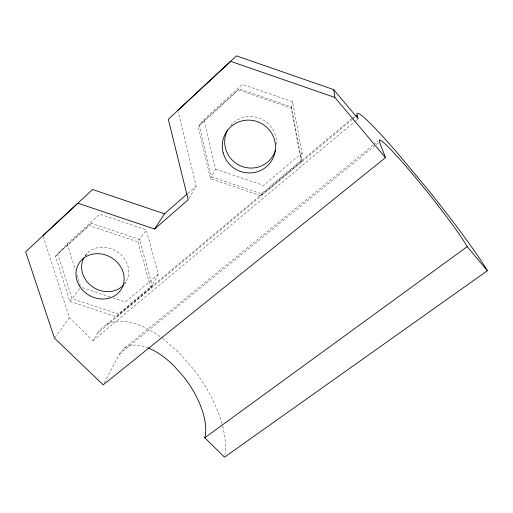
<?xml version="1.0" encoding="UTF-8"?>
<svg xmlns="http://www.w3.org/2000/svg" width="513" height="513" viewBox="0 0 513 513"><rect width="100%" height="100%" fill="white"/><g stroke="black" fill="none" stroke-linecap="round" stroke-linejoin="round"><path stroke-width="0.38" stroke-dasharray="2.56 1.92" d="M301.336 161.807L291.204 108.147L238.455 89.942L198.255 126.474L210.452 178.646L260.835 195.799L301.336 161.807L302.112 152.906L292.506 101.709L242.392 84.388L204.071 119.26L199.39 125.069L211.446 176.786L261.361 193.786L301.484 160.069L291.461 106.89L239.225 88.858L199.39 125.069M291.204 108.147L292.506 101.709M260.835 195.799L261.361 193.786M104.306 382.749L119.407 354.111L124.556 348.096L373.259 145.012M210.452 178.646L215.55 169.104L204.071 119.26M150.79 288.146L158.261 274.269L146.211 229.837L99.759 214.184L67.235 243.778L55.436 256.276L69.858 301.375L116.541 316.893L150.79 288.146L137.991 241.899L146.211 229.837M188.97 198.396L196.178 186.078L178.248 111.821M43.163 236.39L69.402 317.72L93 340.67L97.778 332.963L352.258 119.446M124.601 283.984L125.839 282.015M54.936 337.496L69.402 317.72M69.858 301.375L79.842 288.357M85.177 255.827L87.691 252.832M55.436 256.276L89.275 225.521L137.991 241.899M187.803 193.407L196.178 186.078M158.261 274.269L125.377 302.016L113.277 297.989M302.112 152.906L263.522 185.462L215.55 169.104M106.646 324.447L351.334 118.99M351.95 118.477L354.4 116.413M352.873 118.933L355.323 116.874M93 340.67L355.099 121.35M355.714 120.837L358.17 118.779M373.874 144.506L378.222 140.96M119.407 354.111L378.889 142.505M82.279 287.658L110.257 296.976M67.235 243.778L75.308 269.652M76.969 274.981L80.291 285.632M97.778 332.963A92.744 46.625 53.7 0 1 162.005 338.009M162.653 338.49A92.744 46.625 53.7 0 1 163.942 339.465L179.043 352.822L193.202 368.834A92.744 46.625 53.7 0 1 221.988 423.744M222.616 426.111A92.744 46.625 53.7 0 1 224.918 454.967M124.556 348.096A62.33 31.216 53.7 0 1 146.923 347.436M230.581 125.563A26.118 25.631 35.8 0 1 260.95 118.792A26.118 25.631 35.8 0 1 276.372 146.077M84.927 256.064A24.233 21.463 31 0 1 117.875 252.127A24.233 21.463 31 0 1 124.467 283.978M91.32 223.309L57.732 253.845L71.98 298.611L118.259 314.001L152.246 285.446L139.594 239.552L91.32 223.309"/><path stroke-width="0.77" d="M355.939 116.361L357.163 115.329A107.146 7.522 51.3 0 1 396.908 152.425L426.854 188.316A107.146 7.522 51.3 0 1 487.35 270.742L224.547 457.134L204.751 437.781L204.899 437.454A62.33 31.216 53.7 0 0 183.654 376.747L173.785 365.698A62.33 31.216 53.7 0 0 147.68 347.724M487.35 270.742L467.093 246.484A71.91 5.021 51.3 0 0 425.63 189.874L414.934 176.857A71.91 5.021 51.3 0 0 379.46 139.946L379.511 141.998L385.468 157.645L103.196 384.846L54.468 338.131L25.65 251.793L77.95 203.212L154.593 229.048L164.493 213.825L187.207 193.927M42.919 235.627L92.564 189.509L164.493 213.825M177.87 110.269L236.435 55.866L333.7 89.602L358.17 118.779L357.163 115.329M154.593 229.048L188.168 199.769L168.302 119.292L230.677 61.348L334.854 97.444L385.468 157.645M204.751 437.781L467.176 246.67M333.7 89.602L334.854 97.444M275.398 150.45A26.118 25.631 35.8 0 1 240.687 165.93A26.118 25.631 35.8 0 1 227.65 129.904M123.415 285.19A24.233 21.463 31 0 1 92.629 286.882A24.233 21.463 31 0 1 83.85 257.866M223.117 152.598A26.791 26.246 33.9 0 0 267.523 165.77A26.791 26.246 33.9 0 0 256.083 121.235A26.791 26.246 33.9 0 0 223.117 152.598M79.598 286.1A24.816 21.873 30.8 0 0 121.286 289.229A24.816 21.873 30.8 0 0 99.323 253.755A24.816 21.873 30.8 0 0 79.598 286.1"/></g></svg>
